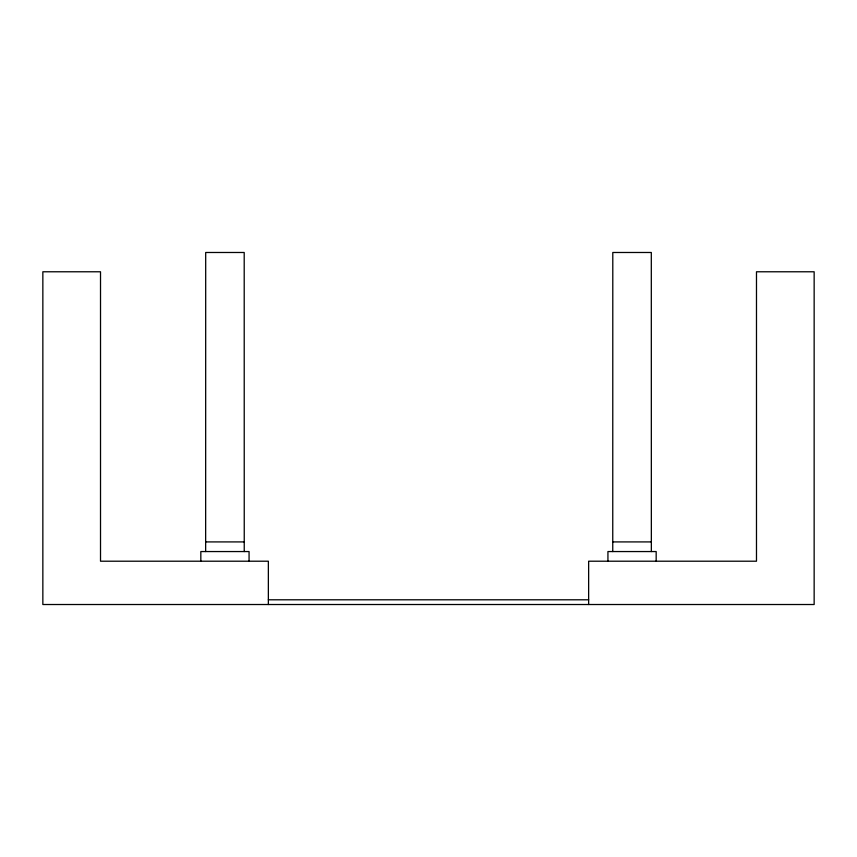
<?xml version="1.0" encoding="UTF-8"?>
<svg xmlns="http://www.w3.org/2000/svg" width="857" height="857" viewBox="0 0 857 857"><rect width="100%" height="100%" fill="white"/><g stroke="black" fill="none" stroke-linecap="round" stroke-linejoin="round"><path stroke-width="1.29" d="M205.648 541.913L244.245 541.913M612.755 541.913L651.352 541.913M268.359 599.793L588.641 599.793M656.173 561.206L656.173 551.554L607.934 551.554L607.934 561.206M651.352 551.554L651.309 252.483L612.798 252.483L612.755 551.554M588.641 604.517L588.641 561.206L756.485 561.206L756.485 271.776L814.15 271.776L814.15 604.517L42.85 604.517L42.85 271.776L100.515 271.776L100.515 561.206L268.359 561.206L268.359 604.517M249.066 561.206L249.066 551.554L200.827 551.554L200.827 561.206M244.245 551.554L244.202 252.483L205.691 252.483L205.648 551.554"/></g></svg>
